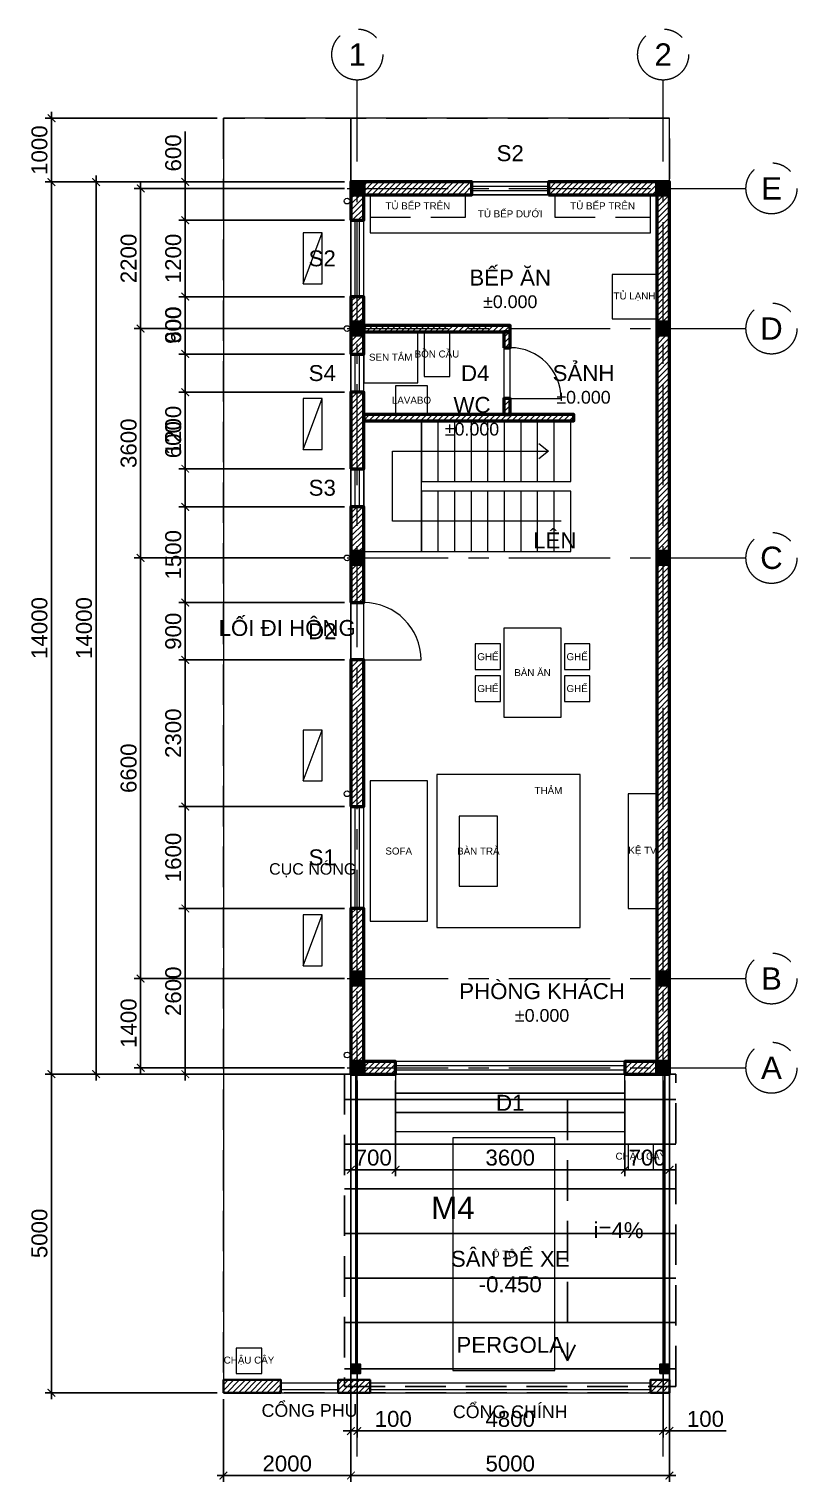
# Model space of a CAD drawing. Header units: millimetres. Extents: x -5052 to 70811, y -30100 to 16400.
# Drawn here: x -5052 to 7000, y -6400 to 16400 of the extents above; entities that cross this region are included whole.
import ezdxf

# ---------------------------------------------------------------- set-up
doc = ezdxf.new("R2010")
doc.units = ezdxf.units.MM
doc.header["$LTSCALE"] = 50
doc.linetypes.add('CENTER', pattern=[50.8, 31.75, -6.35, 6.35, -6.35])
doc.linetypes.add('DASHED', pattern=[19.05, 12.7, -6.35])
for name, color, linetype, lineweight in [('BAC-THEM', 8, 'Continuous', 18), ('CAU-THANG', 2, 'Continuous', 18), ('CHU', 7, 'Continuous', 18), ('CONG', 30, 'Continuous', 18), ('COT', 7, 'Continuous', 50), ('CUA', 4, 'Continuous', 18), ('HATCH', 8, 'Continuous', 13), ('KICH-THUOC', 3, 'Continuous', 13), ('KY-HIEU-CUA', 4, 'Continuous', 18), ('MAI', 1, 'DASHED', 25), ('MAY-LANH', 9, 'Continuous', 18), ('NOI-THAT', 8, 'Continuous', 13), ('NOI-THAT-TEN', 8, 'Continuous', 9), ('NOI-THAT-TREN', 8, 'DASHED', 13), ('ONG-XOI', 3, 'Continuous', 18), ('PERGOLA', 30, 'Continuous', 25), ('RANH-DAT', 6, 'DASHED', 25), ('RAO', 30, 'Continuous', 35), ('SAN', 8, 'Continuous', 13), ('SAN-VUON', 8, 'Continuous', 13), ('TRUC', 1, 'CENTER', 13), ('TUONG', 7, 'Continuous', 50)]:
    doc.layers.add(name, color=color, linetype=linetype, lineweight=lineweight)
doc.styles.add('ARIAL', font='arial.ttf')
doc.styles.get("Standard").update_dxf_attribs({"font": 'arial.ttf'})
doc.dimstyles.new('ISO-25', dxfattribs={"dimtxt": 2.5, "dimasz": 2.5, "dimexe": 1.25, "dimexo": 0.625, "dimtad": 1, "dimtxsty": 'Standard', "dimcen": 2.5, "dimadec": 0, "dimazin": 0, "dimtfac": 1, "dimtmove": 0, "dimatfit": 3, "dimfxl": 1, "dimarcsym": 0})

# ---------------------------------------------------------------- blocks, each defined once
blk = doc.blocks.new('_ArchTick')
at = {"color": 0, "linetype": 'ByBlock', "const_width": 0.15}
blk.add_lwpolyline([(-0.5, -0.5), (0.5, 0.5)], dxfattribs=at)
blk = doc.blocks.new('*D394')
at = {"layer": 'Defpoints', "color": 0, "transparency": 16777216}
for p in [(-2600, 2600), (0, 2600), (0, 0)]:
    blk.add_point(p, dxfattribs=at)
at = {"layer": 'KICH-THUOC', "color": 0, "lineweight": -2, "transparency": 16777216}
for p, q in [((-100, 2600), (-2700, 2600)), ((-2600, -100), (-2600, 2700)), ((-100, 0), (-2700, 0))]:
    blk.add_line(p, q, dxfattribs=at)
at = {"layer": 'KICH-THUOC', "color": 0, "lineweight": -2, "transparency": 16777216, "xscale": 120, "yscale": 120, "zscale": 120}
for p, rotation in [((-2600, 2600), 90), ((-2600, 0), 270)]:
    blk.add_blockref('_ArchTick', p, dxfattribs=dict(at, rotation=rotation))
at = {"layer": 'KICH-THUOC', "color": 0, "transparency": 16777216, "insert": (-2788, 1300), "char_height": 250, "attachment_point": 5, "rotation": 90, "style": 'ARIAL'}
blk.add_mtext('2600', dxfattribs=at)
blk = doc.blocks.new('*D395')
at = {"layer": 'Defpoints', "color": 0, "transparency": 16777216}
for p in [(-2600, 4200), (0, 4200), (0, 2600)]:
    blk.add_point(p, dxfattribs=at)
at = {"layer": 'KICH-THUOC', "color": 0, "lineweight": -2, "transparency": 16777216}
for p, q in [((-100, 4200), (-2700, 4200)), ((-2600, 2500), (-2600, 4300)), ((-100, 2600), (-2700, 2600))]:
    blk.add_line(p, q, dxfattribs=at)
at = {"layer": 'KICH-THUOC', "color": 0, "lineweight": -2, "transparency": 16777216, "xscale": 120, "yscale": 120, "zscale": 120}
for p, rotation in [((-2600, 4200), 90), ((-2600, 2600), 270)]:
    blk.add_blockref('_ArchTick', p, dxfattribs=dict(at, rotation=rotation))
at = {"layer": 'KICH-THUOC', "color": 0, "transparency": 16777216, "insert": (-2788, 3400), "char_height": 250, "attachment_point": 5, "rotation": 90, "style": 'ARIAL'}
blk.add_mtext('1600', dxfattribs=at)
blk = doc.blocks.new('*D396')
at = {"layer": 'Defpoints', "color": 0, "transparency": 16777216}
for p in [(-2600, 6500), (0, 6500), (0, 4200)]:
    blk.add_point(p, dxfattribs=at)
at = {"layer": 'KICH-THUOC', "color": 0, "lineweight": -2, "transparency": 16777216}
for p, q in [((-100, 6500), (-2700, 6500)), ((-2600, 4100), (-2600, 6600)), ((-100, 4200), (-2700, 4200))]:
    blk.add_line(p, q, dxfattribs=at)
at = {"layer": 'KICH-THUOC', "color": 0, "lineweight": -2, "transparency": 16777216, "xscale": 120, "yscale": 120, "zscale": 120}
for p, rotation in [((-2600, 6500), 90), ((-2600, 4200), 270)]:
    blk.add_blockref('_ArchTick', p, dxfattribs=dict(at, rotation=rotation))
at = {"layer": 'KICH-THUOC', "color": 0, "transparency": 16777216, "insert": (-2788, 5350), "char_height": 250, "attachment_point": 5, "rotation": 90, "style": 'ARIAL'}
blk.add_mtext('2300', dxfattribs=at)
blk = doc.blocks.new('*D397')
at = {"layer": 'Defpoints', "color": 0, "transparency": 16777216}
for p in [(-2600, 7400), (0, 7400), (0, 6500)]:
    blk.add_point(p, dxfattribs=at)
at = {"layer": 'KICH-THUOC', "color": 0, "lineweight": -2, "transparency": 16777216}
for p, q in [((-100, 7400), (-2700, 7400)), ((-2600, 6400), (-2600, 7500)), ((-100, 6500), (-2700, 6500))]:
    blk.add_line(p, q, dxfattribs=at)
at = {"layer": 'KICH-THUOC', "color": 0, "lineweight": -2, "transparency": 16777216, "xscale": 120, "yscale": 120, "zscale": 120}
for p, rotation in [((-2600, 7400), 90), ((-2600, 6500), 270)]:
    blk.add_blockref('_ArchTick', p, dxfattribs=dict(at, rotation=rotation))
at = {"layer": 'KICH-THUOC', "color": 0, "transparency": 16777216, "insert": (-2788, 6950), "char_height": 250, "attachment_point": 5, "rotation": 90, "style": 'ARIAL'}
blk.add_mtext('900', dxfattribs=at)
blk = doc.blocks.new('*D398')
at = {"layer": 'Defpoints', "color": 0, "transparency": 16777216}
for p in [(-2600, 8900), (0, 8900), (0, 7400)]:
    blk.add_point(p, dxfattribs=at)
at = {"layer": 'KICH-THUOC', "color": 0, "lineweight": -2, "transparency": 16777216}
for p, q in [((-100, 8900), (-2700, 8900)), ((-2600, 7300), (-2600, 9000)), ((-100, 7400), (-2700, 7400))]:
    blk.add_line(p, q, dxfattribs=at)
at = {"layer": 'KICH-THUOC', "color": 0, "lineweight": -2, "transparency": 16777216, "xscale": 120, "yscale": 120, "zscale": 120}
for p, rotation in [((-2600, 8900), 90), ((-2600, 7400), 270)]:
    blk.add_blockref('_ArchTick', p, dxfattribs=dict(at, rotation=rotation))
at = {"layer": 'KICH-THUOC', "color": 0, "transparency": 16777216, "insert": (-2788, 8150), "char_height": 250, "attachment_point": 5, "rotation": 90, "style": 'ARIAL'}
blk.add_mtext('1500', dxfattribs=at)
blk = doc.blocks.new('*D399')
at = {"layer": 'Defpoints', "color": 0, "transparency": 16777216}
for p in [(-2600, 9500), (0, 9500), (0, 8900)]:
    blk.add_point(p, dxfattribs=at)
at = {"layer": 'KICH-THUOC', "color": 0, "lineweight": -2, "transparency": 16777216}
for p, q in [((-2600, 9500), (-2600, 10293)), ((-100, 9500), (-2700, 9500)), ((-2600, 8800), (-2600, 9500)), ((-100, 8900), (-2700, 8900))]:
    blk.add_line(p, q, dxfattribs=at)
at = {"layer": 'KICH-THUOC', "color": 0, "lineweight": -2, "transparency": 16777216, "xscale": 120, "yscale": 120, "zscale": 120}
for p, rotation in [((-2600, 9500), 90), ((-2600, 8900), 270)]:
    blk.add_blockref('_ArchTick', p, dxfattribs=dict(at, rotation=rotation))
at = {"layer": 'KICH-THUOC', "color": 0, "transparency": 16777216, "insert": (-2788, 9956), "char_height": 250, "attachment_point": 5, "rotation": 90, "style": 'ARIAL'}
blk.add_mtext('600', dxfattribs=at)
blk = doc.blocks.new('*D400')
at = {"layer": 'Defpoints', "color": 0, "transparency": 16777216}
for p in [(-2600, 10700), (0, 10700), (0, 9500)]:
    blk.add_point(p, dxfattribs=at)
at = {"layer": 'KICH-THUOC', "color": 0, "lineweight": -2, "transparency": 16777216}
for p, q in [((-2600, 9400), (-2600, 10800)), ((-100, 10700), (-2700, 10700)), ((-100, 9500), (-2700, 9500))]:
    blk.add_line(p, q, dxfattribs=at)
at = {"layer": 'KICH-THUOC', "color": 0, "lineweight": -2, "transparency": 16777216, "xscale": 120, "yscale": 120, "zscale": 120}
for p, rotation in [((-2600, 10700), 90), ((-2600, 9500), 270)]:
    blk.add_blockref('_ArchTick', p, dxfattribs=dict(at, rotation=rotation))
at = {"layer": 'KICH-THUOC', "color": 0, "transparency": 16777216, "insert": (-2788, 10100), "char_height": 250, "attachment_point": 5, "rotation": 90, "style": 'ARIAL'}
blk.add_mtext('1200', dxfattribs=at)
blk = doc.blocks.new('*D401')
at = {"layer": 'Defpoints', "color": 0, "transparency": 16777216}
for p in [(-2600, 11300), (0, 11300), (0, 10700)]:
    blk.add_point(p, dxfattribs=at)
at = {"layer": 'KICH-THUOC', "color": 0, "lineweight": -2, "transparency": 16777216}
for p, q in [((-2600, 11300), (-2600, 12093)), ((-100, 11300), (-2700, 11300)), ((-2600, 10600), (-2600, 11300)), ((-100, 10700), (-2700, 10700))]:
    blk.add_line(p, q, dxfattribs=at)
at = {"layer": 'KICH-THUOC', "color": 0, "lineweight": -2, "transparency": 16777216, "xscale": 120, "yscale": 120, "zscale": 120}
for p, rotation in [((-2600, 11300), 90), ((-2600, 10700), 270)]:
    blk.add_blockref('_ArchTick', p, dxfattribs=dict(at, rotation=rotation))
at = {"layer": 'KICH-THUOC', "color": 0, "transparency": 16777216, "insert": (-2788, 11756), "char_height": 250, "attachment_point": 5, "rotation": 90, "style": 'ARIAL'}
blk.add_mtext('600', dxfattribs=at)
blk = doc.blocks.new('*D402')
at = {"layer": 'Defpoints', "color": 0, "transparency": 16777216}
for p in [(-2600, 12200), (0, 12200), (0, 11300)]:
    blk.add_point(p, dxfattribs=at)
at = {"layer": 'KICH-THUOC', "color": 0, "lineweight": -2, "transparency": 16777216}
for p, q in [((-100, 12200), (-2700, 12200)), ((-2600, 11200), (-2600, 12300)), ((-100, 11300), (-2700, 11300))]:
    blk.add_line(p, q, dxfattribs=at)
at = {"layer": 'KICH-THUOC', "color": 0, "lineweight": -2, "transparency": 16777216, "xscale": 120, "yscale": 120, "zscale": 120}
for p, rotation in [((-2600, 12200), 90), ((-2600, 11300), 270)]:
    blk.add_blockref('_ArchTick', p, dxfattribs=dict(at, rotation=rotation))
at = {"layer": 'KICH-THUOC', "color": 0, "transparency": 16777216, "insert": (-2788, 11750), "char_height": 250, "attachment_point": 5, "rotation": 90, "style": 'ARIAL'}
blk.add_mtext('900', dxfattribs=at)
blk = doc.blocks.new('*D403')
at = {"layer": 'Defpoints', "color": 0, "transparency": 16777216}
for p in [(-2600, 13400), (0, 13400), (0, 12200)]:
    blk.add_point(p, dxfattribs=at)
at = {"layer": 'KICH-THUOC', "color": 0, "lineweight": -2, "transparency": 16777216}
for p, q in [((-2600, 12100), (-2600, 13500)), ((-100, 13400), (-2700, 13400)), ((-100, 12200), (-2700, 12200))]:
    blk.add_line(p, q, dxfattribs=at)
at = {"layer": 'KICH-THUOC', "color": 0, "lineweight": -2, "transparency": 16777216, "xscale": 120, "yscale": 120, "zscale": 120}
for p, rotation in [((-2600, 13400), 90), ((-2600, 12200), 270)]:
    blk.add_blockref('_ArchTick', p, dxfattribs=dict(at, rotation=rotation))
at = {"layer": 'KICH-THUOC', "color": 0, "transparency": 16777216, "insert": (-2788, 12800), "char_height": 250, "attachment_point": 5, "rotation": 90, "style": 'ARIAL'}
blk.add_mtext('1200', dxfattribs=at)
blk = doc.blocks.new('*D404')
at = {"layer": 'Defpoints', "color": 0, "transparency": 16777216}
for p in [(-2600, 14000), (0, 14000), (0, 13400)]:
    blk.add_point(p, dxfattribs=at)
at = {"layer": 'KICH-THUOC', "color": 0, "lineweight": -2, "transparency": 16777216}
for p, q in [((-2600, 14000), (-2600, 14793)), ((-100, 14000), (-2700, 14000)), ((-2600, 13300), (-2600, 14000)), ((-100, 13400), (-2700, 13400))]:
    blk.add_line(p, q, dxfattribs=at)
at = {"layer": 'KICH-THUOC', "color": 0, "lineweight": -2, "transparency": 16777216, "xscale": 120, "yscale": 120, "zscale": 120}
for p, rotation in [((-2600, 14000), 90), ((-2600, 13400), 270)]:
    blk.add_blockref('_ArchTick', p, dxfattribs=dict(at, rotation=rotation))
at = {"layer": 'KICH-THUOC', "color": 0, "transparency": 16777216, "insert": (-2788, 14456), "char_height": 250, "attachment_point": 5, "rotation": 90, "style": 'ARIAL'}
blk.add_mtext('600', dxfattribs=at)
blk = doc.blocks.new('*D405')
at = {"layer": 'Defpoints', "color": 0, "transparency": 16777216}
for p in [(-3300, 1500), (0, 1500), (0, 100)]:
    blk.add_point(p, dxfattribs=at)
at = {"layer": 'KICH-THUOC', "color": 0, "lineweight": -2, "transparency": 16777216}
for p, q in [((-3300, 0), (-3300, 1600)), ((-100, 1500), (-3400, 1500)), ((-100, 100), (-3400, 100))]:
    blk.add_line(p, q, dxfattribs=at)
at = {"layer": 'KICH-THUOC', "color": 0, "lineweight": -2, "transparency": 16777216, "xscale": 120, "yscale": 120, "zscale": 120}
for p, rotation in [((-3300, 1500), 90), ((-3300, 100), 270)]:
    blk.add_blockref('_ArchTick', p, dxfattribs=dict(at, rotation=rotation))
at = {"layer": 'KICH-THUOC', "color": 0, "transparency": 16777216, "insert": (-3488, 800), "char_height": 250, "attachment_point": 5, "rotation": 90, "style": 'ARIAL'}
blk.add_mtext('1400', dxfattribs=at)
blk = doc.blocks.new('*D406')
at = {"layer": 'Defpoints', "color": 0, "transparency": 16777216}
for p in [(-3300, 8100), (0, 8100), (0, 1500)]:
    blk.add_point(p, dxfattribs=at)
at = {"layer": 'KICH-THUOC', "color": 0, "lineweight": -2, "transparency": 16777216}
for p, q in [((-100, 8100), (-3400, 8100)), ((-3300, 1400), (-3300, 8200)), ((-100, 1500), (-3400, 1500))]:
    blk.add_line(p, q, dxfattribs=at)
at = {"layer": 'KICH-THUOC', "color": 0, "lineweight": -2, "transparency": 16777216, "xscale": 120, "yscale": 120, "zscale": 120}
for p, rotation in [((-3300, 8100), 90), ((-3300, 1500), 270)]:
    blk.add_blockref('_ArchTick', p, dxfattribs=dict(at, rotation=rotation))
at = {"layer": 'KICH-THUOC', "color": 0, "transparency": 16777216, "insert": (-3488, 4800), "char_height": 250, "attachment_point": 5, "rotation": 90, "style": 'ARIAL'}
blk.add_mtext('6600', dxfattribs=at)
blk = doc.blocks.new('*D407')
at = {"layer": 'Defpoints', "color": 0, "transparency": 16777216}
for p in [(-3300, 11700), (0, 11700), (0, 8100)]:
    blk.add_point(p, dxfattribs=at)
at = {"layer": 'KICH-THUOC', "color": 0, "lineweight": -2, "transparency": 16777216}
for p, q in [((-100, 11700), (-3400, 11700)), ((-3300, 8000), (-3300, 11800)), ((-100, 8100), (-3400, 8100))]:
    blk.add_line(p, q, dxfattribs=at)
at = {"layer": 'KICH-THUOC', "color": 0, "lineweight": -2, "transparency": 16777216, "xscale": 120, "yscale": 120, "zscale": 120}
for p, rotation in [((-3300, 11700), 90), ((-3300, 8100), 270)]:
    blk.add_blockref('_ArchTick', p, dxfattribs=dict(at, rotation=rotation))
at = {"layer": 'KICH-THUOC', "color": 0, "transparency": 16777216, "insert": (-3488, 9900), "char_height": 250, "attachment_point": 5, "rotation": 90, "style": 'ARIAL'}
blk.add_mtext('3600', dxfattribs=at)
blk = doc.blocks.new('*D408')
at = {"layer": 'Defpoints', "color": 0, "transparency": 16777216}
for p in [(-3300, 13900), (0, 13900), (0, 11700)]:
    blk.add_point(p, dxfattribs=at)
at = {"layer": 'KICH-THUOC', "color": 0, "lineweight": -2, "transparency": 16777216}
for p, q in [((-3300, 11600), (-3300, 14000)), ((-100, 13900), (-3400, 13900)), ((-100, 11700), (-3400, 11700))]:
    blk.add_line(p, q, dxfattribs=at)
at = {"layer": 'KICH-THUOC', "color": 0, "lineweight": -2, "transparency": 16777216, "xscale": 120, "yscale": 120, "zscale": 120}
for p, rotation in [((-3300, 13900), 90), ((-3300, 11700), 270)]:
    blk.add_blockref('_ArchTick', p, dxfattribs=dict(at, rotation=rotation))
at = {"layer": 'KICH-THUOC', "color": 0, "transparency": 16777216, "insert": (-3488, 12800), "char_height": 250, "attachment_point": 5, "rotation": 90, "style": 'ARIAL'}
blk.add_mtext('2200', dxfattribs=at)
blk = doc.blocks.new('*D409')
at = {"layer": 'Defpoints', "color": 0, "transparency": 16777216}
for p in [(-4000, 14000), (0, 14000), (0, 0)]:
    blk.add_point(p, dxfattribs=at)
at = {"layer": 'KICH-THUOC', "color": 0, "lineweight": -2, "transparency": 16777216}
for p, q in [((-100, 14000), (-4100, 14000)), ((-4000, -100), (-4000, 14100)), ((-100, 0), (-4100, 0))]:
    blk.add_line(p, q, dxfattribs=at)
at = {"layer": 'KICH-THUOC', "color": 0, "lineweight": -2, "transparency": 16777216, "xscale": 120, "yscale": 120, "zscale": 120}
for p, rotation in [((-4000, 14000), 90), ((-4000, 0), 270)]:
    blk.add_blockref('_ArchTick', p, dxfattribs=dict(at, rotation=rotation))
at = {"layer": 'KICH-THUOC', "color": 0, "transparency": 16777216, "insert": (-4188, 7000), "char_height": 250, "attachment_point": 5, "rotation": 90, "style": 'ARIAL'}
blk.add_mtext('14000', dxfattribs=at)
blk = doc.blocks.new('*D410')
at = {"layer": 'Defpoints', "color": 0, "transparency": 16777216}
for p in [(-2000, 0), (-4700, 0), (-2000, -5000)]:
    blk.add_point(p, dxfattribs=at)
at = {"layer": 'KICH-THUOC', "color": 0, "lineweight": -2, "transparency": 16777216}
for p, q in [((-4700, -5100), (-4700, 100)), ((-2100, 0), (-4800, 0)), ((-2100, -5000), (-4800, -5000))]:
    blk.add_line(p, q, dxfattribs=at)
at = {"layer": 'KICH-THUOC', "color": 0, "lineweight": -2, "transparency": 16777216, "xscale": 120, "yscale": 120, "zscale": 120}
for p, rotation in [((-4700, 0), 90), ((-4700, -5000), 270)]:
    blk.add_blockref('_ArchTick', p, dxfattribs=dict(at, rotation=rotation))
at = {"layer": 'KICH-THUOC', "color": 0, "transparency": 16777216, "insert": (-4888, -2500), "char_height": 250, "attachment_point": 5, "rotation": 90, "style": 'ARIAL'}
blk.add_mtext('5000', dxfattribs=at)
blk = doc.blocks.new('*D411')
at = {"layer": 'Defpoints', "color": 0, "transparency": 16777216}
for p in [(-4700, 14000), (-2000, 14000), (-2000, 0)]:
    blk.add_point(p, dxfattribs=at)
at = {"layer": 'KICH-THUOC', "color": 0, "lineweight": -2, "transparency": 16777216}
for p, q in [((-2100, 14000), (-4800, 14000)), ((-4700, -100), (-4700, 14100)), ((-2100, 0), (-4800, 0))]:
    blk.add_line(p, q, dxfattribs=at)
at = {"layer": 'KICH-THUOC', "color": 0, "lineweight": -2, "transparency": 16777216, "xscale": 120, "yscale": 120, "zscale": 120}
for p, rotation in [((-4700, 14000), 90), ((-4700, 0), 270)]:
    blk.add_blockref('_ArchTick', p, dxfattribs=dict(at, rotation=rotation))
at = {"layer": 'KICH-THUOC', "color": 0, "transparency": 16777216, "insert": (-4888, 7000), "char_height": 250, "attachment_point": 5, "rotation": 90, "style": 'ARIAL'}
blk.add_mtext('14000', dxfattribs=at)
blk = doc.blocks.new('*D412')
at = {"layer": 'Defpoints', "color": 0, "transparency": 16777216}
for p in [(-4700, 15000), (-2000, 15000), (-2000, 14000)]:
    blk.add_point(p, dxfattribs=at)
at = {"layer": 'KICH-THUOC', "color": 0, "lineweight": -2, "transparency": 16777216}
for p, q in [((-4700, 13900), (-4700, 15100)), ((-2100, 15000), (-4800, 15000)), ((-2100, 14000), (-4800, 14000))]:
    blk.add_line(p, q, dxfattribs=at)
at = {"layer": 'KICH-THUOC', "color": 0, "lineweight": -2, "transparency": 16777216, "xscale": 120, "yscale": 120, "zscale": 120}
for p, rotation in [((-4700, 15000), 90), ((-4700, 14000), 270)]:
    blk.add_blockref('_ArchTick', p, dxfattribs=dict(at, rotation=rotation))
at = {"layer": 'KICH-THUOC', "color": 0, "transparency": 16777216, "insert": (-4888, 14500), "char_height": 250, "attachment_point": 5, "rotation": 90, "style": 'ARIAL'}
blk.add_mtext('1000', dxfattribs=at)
blk = doc.blocks.new('*D413')
at = {"layer": 'Defpoints', "color": 0, "transparency": 16777216}
for p in [(0, 0), (700, 0), (700, -1500)]:
    blk.add_point(p, dxfattribs=at)
at = {"layer": 'KICH-THUOC', "color": 0, "lineweight": -2, "transparency": 16777216}
for p, q in [((0, -100), (0, -1600)), ((700, -100), (700, -1600)), ((-100, -1500), (800, -1500))]:
    blk.add_line(p, q, dxfattribs=at)
at = {"layer": 'KICH-THUOC', "color": 0, "lineweight": -2, "transparency": 16777216, "xscale": 120, "yscale": 120, "zscale": 120, "rotation": 180}
blk.add_blockref('_ArchTick', (0, -1500), dxfattribs=at)
at = {"layer": 'KICH-THUOC', "color": 0, "lineweight": -2, "transparency": 16777216, "xscale": 120, "yscale": 120, "zscale": 120}
blk.add_blockref('_ArchTick', (700, -1500), dxfattribs=at)
at = {"layer": 'KICH-THUOC', "color": 0, "transparency": 16777216, "insert": (350, -1312), "char_height": 250, "attachment_point": 5, "style": 'ARIAL'}
blk.add_mtext('700', dxfattribs=at)
blk = doc.blocks.new('*D414')
at = {"layer": 'Defpoints', "color": 0, "transparency": 16777216}
for p in [(700, 0), (4300, 0), (4300, -1500)]:
    blk.add_point(p, dxfattribs=at)
at = {"layer": 'KICH-THUOC', "color": 0, "lineweight": -2, "transparency": 16777216}
for p, q in [((700, -100), (700, -1600)), ((4300, -100), (4300, -1600)), ((600, -1500), (4400, -1500))]:
    blk.add_line(p, q, dxfattribs=at)
at = {"layer": 'KICH-THUOC', "color": 0, "lineweight": -2, "transparency": 16777216, "xscale": 120, "yscale": 120, "zscale": 120, "rotation": 180}
blk.add_blockref('_ArchTick', (700, -1500), dxfattribs=at)
at = {"layer": 'KICH-THUOC', "color": 0, "lineweight": -2, "transparency": 16777216, "xscale": 120, "yscale": 120, "zscale": 120}
blk.add_blockref('_ArchTick', (4300, -1500), dxfattribs=at)
at = {"layer": 'KICH-THUOC', "color": 0, "transparency": 16777216, "insert": (2500, -1312), "char_height": 250, "attachment_point": 5, "style": 'ARIAL'}
blk.add_mtext('3600', dxfattribs=at)
blk = doc.blocks.new('*D415')
at = {"layer": 'Defpoints', "color": 0, "transparency": 16777216}
for p in [(4300, 0), (5000, 0), (5000, -1500)]:
    blk.add_point(p, dxfattribs=at)
at = {"layer": 'KICH-THUOC', "color": 0, "lineweight": -2, "transparency": 16777216}
for p, q in [((4300, -100), (4300, -1600)), ((5000, -100), (5000, -1600)), ((4200, -1500), (5100, -1500))]:
    blk.add_line(p, q, dxfattribs=at)
at = {"layer": 'KICH-THUOC', "color": 0, "lineweight": -2, "transparency": 16777216, "xscale": 120, "yscale": 120, "zscale": 120, "rotation": 180}
blk.add_blockref('_ArchTick', (4300, -1500), dxfattribs=at)
at = {"layer": 'KICH-THUOC', "color": 0, "lineweight": -2, "transparency": 16777216, "xscale": 120, "yscale": 120, "zscale": 120}
blk.add_blockref('_ArchTick', (5000, -1500), dxfattribs=at)
at = {"layer": 'KICH-THUOC', "color": 0, "transparency": 16777216, "insert": (4650, -1312), "char_height": 250, "attachment_point": 5, "style": 'ARIAL'}
blk.add_mtext('700', dxfattribs=at)
blk = doc.blocks.new('*D416')
at = {"layer": 'Defpoints', "color": 0, "transparency": 16777216}
for p in [(0, 0), (100, 0), (100, -5600)]:
    blk.add_point(p, dxfattribs=at)
at = {"layer": 'KICH-THUOC', "color": 0, "lineweight": -2, "transparency": 16777216}
for p, q in [((0, -100), (0, -5700)), ((100, -100), (100, -5700)), ((0, -5600), (-120, -5600)), ((0, -5600), (100, -5600)), ((100, -5600), (988, -5600))]:
    blk.add_line(p, q, dxfattribs=at)
at = {"layer": 'KICH-THUOC', "color": 0, "lineweight": -2, "transparency": 16777216, "xscale": 120, "yscale": 120, "zscale": 120}
blk.add_blockref('_ArchTick', (0, -5600), dxfattribs=at)
at = {"layer": 'KICH-THUOC', "color": 0, "lineweight": -2, "transparency": 16777216, "xscale": 120, "yscale": 120, "zscale": 120, "rotation": 180}
blk.add_blockref('_ArchTick', (100, -5600), dxfattribs=at)
at = {"layer": 'KICH-THUOC', "color": 0, "transparency": 16777216, "insert": (664, -5412), "char_height": 250, "attachment_point": 5, "style": 'ARIAL'}
blk.add_mtext('100', dxfattribs=at)
blk = doc.blocks.new('*D417')
at = {"layer": 'Defpoints', "color": 0, "transparency": 16777216}
for p in [(100, 0), (4900, 0), (4900, -5600)]:
    blk.add_point(p, dxfattribs=at)
at = {"layer": 'KICH-THUOC', "color": 0, "lineweight": -2, "transparency": 16777216}
for p, q in [((100, -100), (100, -5700)), ((4900, -100), (4900, -5700)), ((0, -5600), (5000, -5600))]:
    blk.add_line(p, q, dxfattribs=at)
at = {"layer": 'KICH-THUOC', "color": 0, "lineweight": -2, "transparency": 16777216, "xscale": 120, "yscale": 120, "zscale": 120, "rotation": 180}
blk.add_blockref('_ArchTick', (100, -5600), dxfattribs=at)
at = {"layer": 'KICH-THUOC', "color": 0, "lineweight": -2, "transparency": 16777216, "xscale": 120, "yscale": 120, "zscale": 120}
blk.add_blockref('_ArchTick', (4900, -5600), dxfattribs=at)
at = {"layer": 'KICH-THUOC', "color": 0, "transparency": 16777216, "insert": (2500, -5412), "char_height": 250, "attachment_point": 5, "style": 'ARIAL'}
blk.add_mtext('4800', dxfattribs=at)
blk = doc.blocks.new('*D418')
at = {"layer": 'Defpoints', "color": 0, "transparency": 16777216}
for p in [(4900, 0), (5000, 0), (5000, -5600)]:
    blk.add_point(p, dxfattribs=at)
at = {"layer": 'KICH-THUOC', "color": 0, "lineweight": -2, "transparency": 16777216}
for p, q in [((4900, -100), (4900, -5700)), ((5000, -100), (5000, -5700)), ((4900, -5600), (4780, -5600)), ((4900, -5600), (5000, -5600)), ((5000, -5600), (5888, -5600))]:
    blk.add_line(p, q, dxfattribs=at)
at = {"layer": 'KICH-THUOC', "color": 0, "lineweight": -2, "transparency": 16777216, "xscale": 120, "yscale": 120, "zscale": 120}
blk.add_blockref('_ArchTick', (4900, -5600), dxfattribs=at)
at = {"layer": 'KICH-THUOC', "color": 0, "lineweight": -2, "transparency": 16777216, "xscale": 120, "yscale": 120, "zscale": 120, "rotation": 180}
blk.add_blockref('_ArchTick', (5000, -5600), dxfattribs=at)
at = {"layer": 'KICH-THUOC', "color": 0, "transparency": 16777216, "insert": (5564, -5412), "char_height": 250, "attachment_point": 5, "style": 'ARIAL'}
blk.add_mtext('100', dxfattribs=at)
blk = doc.blocks.new('*D419')
at = {"layer": 'Defpoints', "color": 0, "transparency": 16777216}
for p in [(-2000, -5000), (0, -5000), (0, -6300)]:
    blk.add_point(p, dxfattribs=at)
at = {"layer": 'KICH-THUOC', "color": 0, "lineweight": -2, "transparency": 16777216}
for p, q in [((-2000, -5100), (-2000, -6400)), ((0, -5100), (0, -6400)), ((-2100, -6300), (100, -6300))]:
    blk.add_line(p, q, dxfattribs=at)
at = {"layer": 'KICH-THUOC', "color": 0, "lineweight": -2, "transparency": 16777216, "xscale": 120, "yscale": 120, "zscale": 120, "rotation": 180}
blk.add_blockref('_ArchTick', (-2000, -6300), dxfattribs=at)
at = {"layer": 'KICH-THUOC', "color": 0, "lineweight": -2, "transparency": 16777216, "xscale": 120, "yscale": 120, "zscale": 120}
blk.add_blockref('_ArchTick', (0, -6300), dxfattribs=at)
at = {"layer": 'KICH-THUOC', "color": 0, "transparency": 16777216, "insert": (-1000, -6112), "char_height": 250, "attachment_point": 5, "style": 'ARIAL'}
blk.add_mtext('2000', dxfattribs=at)
blk = doc.blocks.new('*D420')
at = {"layer": 'Defpoints', "color": 0, "transparency": 16777216}
for p in [(0, -5000), (5000, -5000), (5000, -6300)]:
    blk.add_point(p, dxfattribs=at)
at = {"layer": 'KICH-THUOC', "color": 0, "lineweight": -2, "transparency": 16777216}
for p, q in [((0, -5100), (0, -6400)), ((5000, -5100), (5000, -6400)), ((-100, -6300), (5100, -6300))]:
    blk.add_line(p, q, dxfattribs=at)
at = {"layer": 'KICH-THUOC', "color": 0, "lineweight": -2, "transparency": 16777216, "xscale": 120, "yscale": 120, "zscale": 120, "rotation": 180}
blk.add_blockref('_ArchTick', (0, -6300), dxfattribs=at)
at = {"layer": 'KICH-THUOC', "color": 0, "lineweight": -2, "transparency": 16777216, "xscale": 120, "yscale": 120, "zscale": 120}
blk.add_blockref('_ArchTick', (5000, -6300), dxfattribs=at)
at = {"layer": 'KICH-THUOC', "color": 0, "transparency": 16777216, "insert": (2500, -6112), "char_height": 250, "attachment_point": 5, "style": 'ARIAL'}
blk.add_mtext('5000', dxfattribs=at)

msp = doc.modelspace()

# ---------------------------------------------------------------- hatches: boundary and pattern name
at = {"layer": 'COT'}
for points in [[(0, 13800), (200, 13800), (200, 14000), (0, 14000)], [(4800, 13800), (5000, 13800), (5000, 14000), (4800, 14000)], [(0, 11600), (200, 11600), (200, 11800), (0, 11800)], [(4800, 11600), (5000, 11600), (5000, 11800), (4800, 11800)], [(0, 8000), (200, 8000), (200, 8200), (0, 8200)], [(4800, 8000), (5000, 8000), (5000, 8200), (4800, 8200)], [(0, 1400), (200, 1400), (200, 1600), (0, 1600)], [(4800, 1400), (5000, 1400), (5000, 1600), (4800, 1600)], [(0, 0), (200, 0), (200, 200), (0, 200)], [(4800, 0), (5000, 0), (5000, 200), (4800, 200)]]:
    msp.add_hatch(color=256, dxfattribs=at).paths.add_polyline_path(points)
at = {"layer": 'HATCH'}
h = msp.add_hatch(dxfattribs=at)
h.set_pattern_fill('ANSI31', color=256, scale=20, style=0)
h.paths.add_polyline_path([(200, 13800), (1900, 13800), (1900, 14000), (200, 14000)])
h = msp.add_hatch(dxfattribs=at)
h.set_pattern_fill('ANSI31', color=256, scale=20, style=0)
h.paths.add_polyline_path([(3100, 13800), (4800, 13800), (4800, 14000), (3100, 14000)])
h = msp.add_hatch(dxfattribs=at)
h.set_pattern_fill('ANSI31', color=256, scale=20, style=0)
h.paths.add_polyline_path([(0, 13400), (200, 13400), (200, 13800), (0, 13800)])
h = msp.add_hatch(dxfattribs=at)
h.set_pattern_fill('ANSI31', color=256, scale=20, style=0)
h.paths.add_polyline_path([(4800, 11800), (5000, 11800), (5000, 13800), (4800, 13800)])
h = msp.add_hatch(dxfattribs=at)
h.set_pattern_fill('ANSI31', color=256, scale=20, style=0)
h.paths.add_polyline_path([(0, 11800), (200, 11800), (200, 12200), (0, 12200)])
h = msp.add_hatch(dxfattribs=at)
h.set_pattern_fill('ANSI31', color=256, scale=20, style=0)
h.paths.add_polyline_path([(200, 11650), (2500, 11650), (2500, 11750), (200, 11750)])
h = msp.add_hatch(dxfattribs=at)
h.set_pattern_fill('ANSI31', color=256, scale=20, style=0)
h.paths.add_polyline_path([(2400, 11400), (2500, 11400), (2500, 11650), (2400, 11650)])
h = msp.add_hatch(dxfattribs=at)
h.set_pattern_fill('ANSI31', color=256, scale=20, style=0)
h.paths.add_polyline_path([(0, 11300), (200, 11300), (200, 11600), (0, 11600)])
h = msp.add_hatch(dxfattribs=at)
h.set_pattern_fill('ANSI31', color=256, scale=20, style=0)
h.paths.add_polyline_path([(4800, 8200), (5000, 8200), (5000, 11600), (4800, 11600)])
h = msp.add_hatch(dxfattribs=at)
h.set_pattern_fill('ANSI31', color=256, scale=20, style=0)
h.paths.add_polyline_path([(0, 9500), (200, 9500), (200, 10700), (0, 10700)])
h = msp.add_hatch(dxfattribs=at)
h.set_pattern_fill('ANSI31', color=256, scale=20, style=0)
h.paths.add_polyline_path([(2400, 10350), (2500, 10350), (2500, 10600), (2400, 10600)])
h = msp.add_hatch(dxfattribs=at)
h.set_pattern_fill('ANSI31', color=256, scale=20, style=0)
h.paths.add_polyline_path([(200, 10250), (3500, 10250), (3500, 10350), (200, 10350)])
h = msp.add_hatch(dxfattribs=at)
h.set_pattern_fill('ANSI31', color=256, scale=20, style=0)
h.paths.add_polyline_path([(0, 8200), (200, 8200), (200, 8900), (0, 8900)])
h = msp.add_hatch(dxfattribs=at)
h.set_pattern_fill('ANSI31', color=256, scale=20, style=0)
h.paths.add_polyline_path([(0, 7400), (200, 7400), (200, 8000), (0, 8000)])
h = msp.add_hatch(dxfattribs=at)
h.set_pattern_fill('ANSI31', color=256, scale=20, style=0)
h.paths.add_polyline_path([(4800, 1600), (5000, 1600), (5000, 8000), (4800, 8000)])
h = msp.add_hatch(dxfattribs=at)
h.set_pattern_fill('ANSI31', color=256, scale=20, style=0)
h.paths.add_polyline_path([(0, 4200), (200, 4200), (200, 6500), (0, 6500)])
h = msp.add_hatch(dxfattribs=at)
h.set_pattern_fill('ANSI31', color=256, scale=20, style=0)
h.paths.add_polyline_path([(0, 1600), (200, 1600), (200, 2600), (0, 2600)])
h = msp.add_hatch(dxfattribs=at)
h.set_pattern_fill('ANSI31', color=256, scale=20, style=0)
h.paths.add_polyline_path([(0, 200), (200, 200), (200, 1400), (0, 1400)])
h = msp.add_hatch(dxfattribs=at)
h.set_pattern_fill('ANSI31', color=256, scale=20, style=0)
h.paths.add_polyline_path([(4800, 200), (5000, 200), (5000, 1400), (4800, 1400)])
h = msp.add_hatch(dxfattribs=at)
h.set_pattern_fill('ANSI31', color=256, scale=20, style=0)
h.paths.add_polyline_path([(200, 0), (700, 0), (700, 200), (200, 200)])
h = msp.add_hatch(dxfattribs=at)
h.set_pattern_fill('ANSI31', color=256, scale=20, style=0)
h.paths.add_polyline_path([(4300, 0), (4800, 0), (4800, 200), (4300, 200)])
h = msp.add_hatch(dxfattribs=at)
h.set_pattern_fill('ANSI31', color=256, scale=20, style=0)
h.paths.add_polyline_path([(-2000, -5000), (-1100, -5000), (-1100, -4800), (-2000, -4800)])
h = msp.add_hatch(dxfattribs=at)
h.set_pattern_fill('ANSI31', color=256, scale=20, style=0)
h.paths.add_polyline_path([(-200, -5000), (300, -5000), (300, -4800), (-200, -4800)])
h = msp.add_hatch(dxfattribs=at)
h.set_pattern_fill('ANSI31', color=256, scale=20, style=0)
h.paths.add_polyline_path([(4700, -5000), (5000, -5000), (5000, -4800), (4700, -4800)])
at = {"layer": 'PERGOLA'}
for points in [[(0, -4700), (150, -4700), (150, -4550), (0, -4550)], [(4850, -4700), (5000, -4700), (5000, -4550), (4850, -4550)]]:
    msp.add_hatch(color=256, dxfattribs=at).paths.add_polyline_path(points)

# ---------------------------------------------------------------- linework, layer by layer
at = {"layer": 'BAC-THEM'}
for points in [[(700, -300), (4300, -300), (4300, 0), (700, 0)], [(700, -600), (4300, -600), (4300, -300), (700, -300)], [(700, -900), (4300, -900), (4300, -600), (700, -600)]]:
    msp.add_lwpolyline(points, close=True, dxfattribs=at)
at = {"layer": 'CAU-THANG'}
for p, q in [((1370, 9300), (1370, 10250)), ((1630, 9300), (1630, 10250)), ((1890, 9300), (1890, 10250)), ((2150, 9300), (2150, 10250)), ((2410, 9300), (2410, 10250)), ((2670, 9300), (2670, 10250)), ((2930, 9300), (2930, 10250)), ((3190, 9300), (3190, 10250)), ((1370, 8200), (1370, 9150)), ((1630, 8200), (1630, 9150)), ((1890, 8200), (1890, 9150)), ((2150, 8200), (2150, 9150)), ((2410, 8200), (2410, 9150)), ((2670, 8200), (2670, 9150)), ((2930, 8200), (2930, 9150)), ((3190, 8200), (3190, 9150))]:
    msp.add_line(p, q, dxfattribs=at)
for points in [[(200, 8200), (1110, 8200), (1110, 10250), (200, 10250)], [(1110, 9300), (3450, 9300), (3450, 10250), (1110, 10250)], [(1110, 8200), (3450, 8200), (3450, 9150), (1110, 9150)]]:
    msp.add_lwpolyline(points, close=True, dxfattribs=at)
for points in [[(2950, 9895), (3100, 9775), (2950, 9655)], [(3300, 8675), (650, 8675), (650, 9775), (3100, 9775)]]:
    msp.add_lwpolyline(points, dxfattribs=at)
at = {"layer": 'CONG'}
for points in [[(-1100, -4950), (-200, -4950), (-200, -4850), (-1100, -4850)], [(300, -4950), (4700, -4950), (4700, -4850), (300, -4850)]]:
    msp.add_lwpolyline(points, close=True, dxfattribs=at)
at = {"layer": 'COT'}
for points in [[(0, 13800), (200, 13800), (200, 14000), (0, 14000)], [(4800, 13800), (5000, 13800), (5000, 14000), (4800, 14000)], [(0, 11600), (200, 11600), (200, 11800), (0, 11800)], [(4800, 11600), (5000, 11600), (5000, 11800), (4800, 11800)], [(0, 8000), (200, 8000), (200, 8200), (0, 8200)], [(4800, 8000), (5000, 8000), (5000, 8200), (4800, 8200)], [(0, 1400), (200, 1400), (200, 1600), (0, 1600)], [(4800, 1400), (5000, 1400), (5000, 1600), (4800, 1600)], [(0, 0), (200, 0), (200, 200), (0, 200)], [(4800, 0), (5000, 0), (5000, 200), (4800, 200)]]:
    msp.add_lwpolyline(points, close=True, dxfattribs=at)
at = {"layer": 'CUA'}
for p, q in [((1900, 13933.3), (3100, 13933.3)), ((1900, 13866.7), (3100, 13866.7)), ((66.7, 12200), (66.7, 13400)), ((133.3, 12200), (133.3, 13400)), ((66.7, 10700), (66.7, 11300)), ((133.3, 10700), (133.3, 11300)), ((2500, 10600), (3300, 10600)), ((66.7, 8900), (66.7, 9500)), ((133.3, 8900), (133.3, 9500)), ((200, 6500), (1100, 6500)), ((66.7, 2600), (66.7, 4200)), ((133.3, 2600), (133.3, 4200)), ((700, 133.3), (4300, 133.3)), ((700, 66.7), (4300, 66.7))]:
    msp.add_line(p, q, dxfattribs=at)
for points in [[(1900, 13800), (3100, 13800), (3100, 14000), (1900, 14000)], [(0, 12200), (200, 12200), (200, 13400), (0, 13400)], [(2400, 10600), (2500, 10600), (2500, 11400), (2400, 11400)], [(0, 10700), (200, 10700), (200, 11300), (0, 11300)], [(0, 8900), (200, 8900), (200, 9500), (0, 9500)], [(0, 6500), (200, 6500), (200, 7400), (0, 7400)], [(0, 2600), (200, 2600), (200, 4200), (0, 4200)], [(700, 0), (4300, 0), (4300, 200), (700, 200)]]:
    msp.add_lwpolyline(points, close=True, dxfattribs=at)
for centre, radius in [((2500, 10600), 800), ((200, 6500), 900)]:
    msp.add_arc(centre, radius, 0, 90, dxfattribs=at)
at = {"layer": 'MAI'}
msp.add_line((3400, -400), (3400, -4500), dxfattribs=at)
msp.add_lwpolyline([(-100, -4900), (5100, -4900), (5100, 0), (-100, 0)], close=True, dxfattribs=at)
msp.add_lwpolyline([(3280, -4250), (3400, -4500), (3520, -4250)], dxfattribs=at)
at = {"layer": 'MAY-LANH'}
for p, q in [((-750, 12400), (-450, 13200)), ((-750, 9800), (-450, 10600)), ((-750, 4600), (-450, 5400)), ((-750, 1700), (-450, 2500))]:
    msp.add_line(p, q, dxfattribs=at)
for points in [[(-750, 12400), (-450, 12400), (-450, 13200), (-750, 13200)], [(-750, 9800), (-450, 9800), (-450, 10600), (-750, 10600)], [(-750, 4600), (-450, 4600), (-450, 5400), (-750, 5400)], [(-750, 1700), (-450, 1700), (-450, 2500), (-750, 2500)]]:
    msp.add_lwpolyline(points, close=True, dxfattribs=at)
at = {"layer": 'NOI-THAT'}
for points in [[(300, 13200), (4700, 13200), (4700, 13800), (300, 13800)], [(4100, 11850), (4800, 11850), (4800, 12550), (4100, 12550)], [(200, 10850), (1050, 10850), (1050, 11650), (200, 11650)], [(1150, 10950), (1550, 10950), (1550, 11650), (1150, 11650)], [(700, 10350), (1200, 10350), (1200, 10800), (700, 10800)], [(2400, 5600), (3300, 5600), (3300, 7000), (2400, 7000)], [(1950, 6350), (2350, 6350), (2350, 6750), (1950, 6750)], [(3350, 6350), (3750, 6350), (3750, 6750), (3350, 6750)], [(1950, 5850), (2350, 5850), (2350, 6250), (1950, 6250)], [(3350, 5850), (3750, 5850), (3750, 6250), (3350, 6250)], [(300, 2400), (1200, 2400), (1200, 4600), (300, 4600)], [(1350, 2300), (3600, 2300), (3600, 4700), (1350, 4700)], [(4350, 2600), (4800, 2600), (4800, 4400), (4350, 4400)], [(1700, 2950), (2300, 2950), (2300, 4050), (1700, 4050)], [(1600, -4650), (3200, -4650), (3200, -1000), (1600, -1000)], [(4350, -1500), (4750, -1500), (4750, -1100), (4350, -1100)], [(-1800, -4700), (-1400, -4700), (-1400, -4300), (-1800, -4300)]]:
    msp.add_lwpolyline(points, close=True, dxfattribs=at)
at = {"layer": 'NOI-THAT-TREN'}
for points in [[(300, 13450), (1800, 13450), (1800, 13800), (300, 13800)], [(3200, 13450), (4700, 13450), (4700, 13800), (3200, 13800)]]:
    msp.add_lwpolyline(points, close=True, dxfattribs=at)
at = {"layer": 'ONG-XOI'}
for centre in [(-60, 13700), (-60, 11700), (-60, 8100), (-60, 4400), (-60, 300)]:
    msp.add_circle(centre, 45, dxfattribs=at)
at = {"layer": 'PERGOLA'}
for p, q in [((75, -4700), (75, 0)), ((4925, -4700), (4925, 0)), ((-100, -400), (5100, -400)), ((-100, -1100), (5100, -1100)), ((-100, -1800), (5100, -1800)), ((-100, -2500), (5100, -2500)), ((-100, -3200), (5100, -3200)), ((-100, -3900), (5100, -3900)), ((-100, -4625), (5100, -4625))]:
    msp.add_line(p, q, dxfattribs=at)
for points in [[(0, -4700), (150, -4700), (150, -4550), (0, -4550)], [(4850, -4700), (5000, -4700), (5000, -4550), (4850, -4550)]]:
    msp.add_lwpolyline(points, close=True, dxfattribs=at)
at = {"layer": 'RANH-DAT'}
msp.add_lwpolyline([(-2000, -5000), (5000, -5000), (5000, 15000), (-2000, 15000)], close=True, dxfattribs=at)
at = {"layer": 'RAO'}
for points in [[(-2000, -5000), (-1100, -5000), (-1100, -4800), (-2000, -4800)], [(-200, -5000), (300, -5000), (300, -4800), (-200, -4800)], [(4700, -5000), (5000, -5000), (5000, -4800), (4700, -4800)]]:
    msp.add_lwpolyline(points, close=True, dxfattribs=at)
at = {"layer": 'SAN'}
msp.add_lwpolyline([(0, 0), (5000, 0), (5000, 14000), (0, 14000)], close=True, dxfattribs=at)
at = {"layer": 'SAN-VUON'}
for points in [[(-2000, -5000), (0, -5000), (0, 15000), (-2000, 15000)], [(0, 14000), (5000, 14000), (5000, 15000), (0, 15000)], [(0, -5000), (5000, -5000), (5000, 0), (0, 0)]]:
    msp.add_lwpolyline(points, close=True, dxfattribs=at)
at = {"layer": 'TRUC'}
for p, q in [((100, -6000), (100, 15600)), ((4900, -6000), (4900, 15600)), ((-2600, 13900), (6200, 13900)), ((-2600, 11700), (6200, 11700)), ((-2600, 8100), (6200, 8100)), ((-2600, 1500), (6200, 1500)), ((-2600, 100), (6200, 100))]:
    msp.add_line(p, q, dxfattribs=at)
for centre in [(100, 16000), (4900, 16000), (6600, 13900), (6600, 11700), (6600, 8100), (6600, 1500), (6600, 100)]:
    msp.add_circle(centre, 400, dxfattribs=at)
at = {"layer": 'TUONG'}
for points in [[(200, 13800), (1900, 13800), (1900, 14000), (200, 14000)], [(3100, 13800), (4800, 13800), (4800, 14000), (3100, 14000)], [(0, 13400), (200, 13400), (200, 13800), (0, 13800)], [(4800, 11800), (5000, 11800), (5000, 13800), (4800, 13800)], [(0, 11800), (200, 11800), (200, 12200), (0, 12200)], [(200, 11650), (2500, 11650), (2500, 11750), (200, 11750)], [(2400, 11400), (2500, 11400), (2500, 11650), (2400, 11650)], [(0, 11300), (200, 11300), (200, 11600), (0, 11600)], [(4800, 8200), (5000, 8200), (5000, 11600), (4800, 11600)], [(0, 9500), (200, 9500), (200, 10700), (0, 10700)], [(2400, 10350), (2500, 10350), (2500, 10600), (2400, 10600)], [(200, 10250), (3500, 10250), (3500, 10350), (200, 10350)], [(0, 8200), (200, 8200), (200, 8900), (0, 8900)], [(0, 7400), (200, 7400), (200, 8000), (0, 8000)], [(4800, 1600), (5000, 1600), (5000, 8000), (4800, 8000)], [(0, 4200), (200, 4200), (200, 6500), (0, 6500)], [(0, 1600), (200, 1600), (200, 2600), (0, 2600)], [(0, 200), (200, 200), (200, 1400), (0, 1400)], [(4800, 200), (5000, 200), (5000, 1400), (4800, 1400)], [(200, 0), (700, 0), (700, 200), (200, 200)], [(4300, 0), (4800, 0), (4800, 200), (4300, 200)]]:
    msp.add_lwpolyline(points, close=True, dxfattribs=at)

# ---------------------------------------------------------------- texts
at = {"layer": 'CAU-THANG', "insert": (3200, 8375), "char_height": 250, "attachment_point": 5, "style": 'ARIAL'}
msp.add_mtext('LÊN', dxfattribs=at)
at = {"layer": 'CHU', "attachment_point": 5, "style": 'ARIAL'}
for s, insert, char_height in [('BẾP ĂN', (2500, 12500), 250), ('±0.000', (2500, 12120), 200), ('SẢNH', (3650, 11000), 250), ('±0.000', (3650, 10620), 200), ('WC', (1900, 10500), 250), ('±0.000', (1900, 10120), 200), ('LỐI ĐI HÔNG', (-1000, 7000), 250), ('CỤC NÓNG', (-600, 3200), 180), ('PHÒNG KHÁCH', (3000, 1300), 250), ('±0.000', (3000, 920), 200), ('SÂN ĐỂ XE', (2500, -2900), 250), ('-0.450', (2500, -3300), 250), ('PERGOLA', (2500, -4250), 250), ('CỔNG PHỤ', (-650, -5300), 200), ('CỔNG CHÍNH', (2500, -5300), 200)]:
    msp.add_mtext(s, dxfattribs=dict(at, insert=insert, char_height=char_height))
at = {"layer": 'KY-HIEU-CUA', "char_height": 250, "attachment_point": 5, "style": 'ARIAL'}
for s, insert in [('S2', (2500, 14450)), ('S2', (-450, 12800)), ('S4', (-450, 11000)), ('D4', (1950, 11000)), ('S3', (-450, 9200)), ('D2', (-450, 6950)), ('S1', (-450, 3400)), ('D1', (2500, -450))]:
    msp.add_mtext(s, dxfattribs=dict(at, insert=insert))
at = {"layer": 'MAI', "attachment_point": 5, "style": 'ARIAL'}
for s, insert, char_height in [('M4', (1600, -2100), 350), ('i=4%', (4200, -2450), 250)]:
    msp.add_mtext(s, dxfattribs=dict(at, insert=insert, char_height=char_height))
at = {"layer": 'NOI-THAT-TEN', "char_height": 110, "attachment_point": 5, "style": 'ARIAL'}
for s, insert in [('TỦ BẾP TRÊN', (1050, 13625)), ('TỦ BẾP TRÊN', (3950, 13625)), ('TỦ BẾP DƯỚI', (2500, 13500)), ('TỦ LẠNH', (4450, 12200)), ('SEN TẮM', (625, 11250)), ('BỒN CẦU', (1350, 11300)), ('LAVABO', (950, 10575)), ('GHẾ', (2150, 6550)), ('GHẾ', (3550, 6550)), ('BÀN ĂN', (2850, 6300)), ('GHẾ', (2150, 6050)), ('GHẾ', (3550, 6050)), ('THẢM', (3100, 4450)), ('SOFA', (750, 3500)), ('BÀN TRÀ', (2000, 3500)), ('KỆ TV', (4575, 3500)), ('CHẬU CÂY', (4550, -1300)), ('Ô TÔ', (2400, -2825)), ('CHẬU CÂY', (-1600, -4500))]:
    msp.add_mtext(s, dxfattribs=dict(at, insert=insert))
at = {"layer": 'TRUC', "char_height": 350, "attachment_point": 5, "style": 'ARIAL'}
for s, insert in [('1', (100, 16000)), ('2', (4900, 16000)), ('E', (6600, 13900)), ('D', (6600, 11700)), ('C', (6600, 8100)), ('B', (6600, 1500)), ('A', (6600, 100))]:
    msp.add_mtext(s, dxfattribs=dict(at, insert=insert))

# ---------------------------------------------------------------- dimensions: what is measured, and where the dimension line sits
at = {"layer": 'KICH-THUOC'}
for base, p1, p2, picture, middle in [((-4700, 15000), (-2000, 14000), (-2000, 15000), '*D412', (-4887.6, 14500)), ((-2600, 14000), (0, 13400), (0, 14000), '*D404', (-2787.6, 14456.4)), ((-4700, 14000), (-2000, 0), (-2000, 14000), '*D411', (-4887.6, 7000)), ((-4000, 14000), (0, 0), (0, 14000), '*D409', (-4187.6, 7000)), ((-3300, 13900), (0, 11700), (0, 13900), '*D408', (-3487.6, 12800)), ((-2600, 13400), (0, 12200), (0, 13400), '*D403', (-2787.6, 12800)), ((-2600, 12200), (0, 11300), (0, 12200), '*D402', (-2787.6, 11750)), ((-2600, 11300), (0, 10700), (0, 11300), '*D401', (-2787.6, 11756.4)), ((-3300, 11700), (0, 8100), (0, 11700), '*D407', (-3487.7, 9900)), ((-2600, 10700), (0, 9500), (0, 10700), '*D400', (-2787.6, 10100)), ((-2600, 9500), (0, 8900), (0, 9500), '*D399', (-2787.6, 9956.4)), ((-2600, 8900), (0, 7400), (0, 8900), '*D398', (-2787.6, 8150)), ((-3300, 8100), (0, 1500), (0, 8100), '*D406', (-3487.6, 4800)), ((-2600, 7400), (0, 6500), (0, 7400), '*D397', (-2787.6, 6950)), ((-2600, 6500), (0, 4200), (0, 6500), '*D396', (-2787.7, 5350)), ((-2600, 4200), (0, 2600), (0, 4200), '*D395', (-2787.6, 3400)), ((-2600, 2600), (0, 0), (0, 2600), '*D394', (-2787.6, 1300)), ((-3300, 1500), (0, 100), (0, 1500), '*D405', (-3487.6, 800)), ((-4700, 0), (-2000, -5000), (-2000, 0), '*D410', (-4887.6, -2500))]:
    dim = msp.add_linear_dim(base=base, p1=p1, p2=p2, angle=90, dimstyle='ISO-25', override={"dimtxt": 250, "dimasz": 120, "dimexe": 100, "dimexo": 100, "dimgap": 60, "dimtad": 1, "dimtih": 0, "dimtoh": 0, "dimdec": 0, "dimtxsty": 'ARIAL', "dimblk1": 'ArchTick', "dimblk2": 'ArchTick', "dimsah": 1, "dimdle": 100}, dxfattribs=at)
    dim.commit()
    dim.dimension.update_dxf_attribs({"geometry": picture, "text_midpoint": middle})
for base, p1, p2, picture, middle in [((100, -5600), (0, 0), (100, 0), '*D416', (664, -5412.4)), ((700, -1500), (0, 0), (700, 0), '*D413', (350, -1312.4)), ((4900, -5600), (100, 0), (4900, 0), '*D417', (2500, -5412.4)), ((4300, -1500), (700, 0), (4300, 0), '*D414', (2500, -1312.3)), ((5000, -1500), (4300, 0), (5000, 0), '*D415', (4650, -1312.4)), ((5000, -5600), (4900, 0), (5000, 0), '*D418', (5564, -5412.4)), ((0, -6300), (-2000, -5000), (0, -5000), '*D419', (-1000, -6112.4)), ((5000, -6300), (0, -5000), (5000, -5000), '*D420', (2500, -6112.4))]:
    dim = msp.add_linear_dim(base=base, p1=p1, p2=p2, dimstyle='ISO-25', override={"dimtxt": 250, "dimasz": 120, "dimexe": 100, "dimexo": 100, "dimgap": 60, "dimtad": 1, "dimtih": 0, "dimtoh": 0, "dimdec": 0, "dimtxsty": 'ARIAL', "dimblk1": 'ArchTick', "dimblk2": 'ArchTick', "dimsah": 1, "dimdle": 100}, dxfattribs=at)
    dim.commit()
    dim.dimension.update_dxf_attribs({"geometry": picture, "text_midpoint": middle})

doc.saveas('drawing.dxf')
